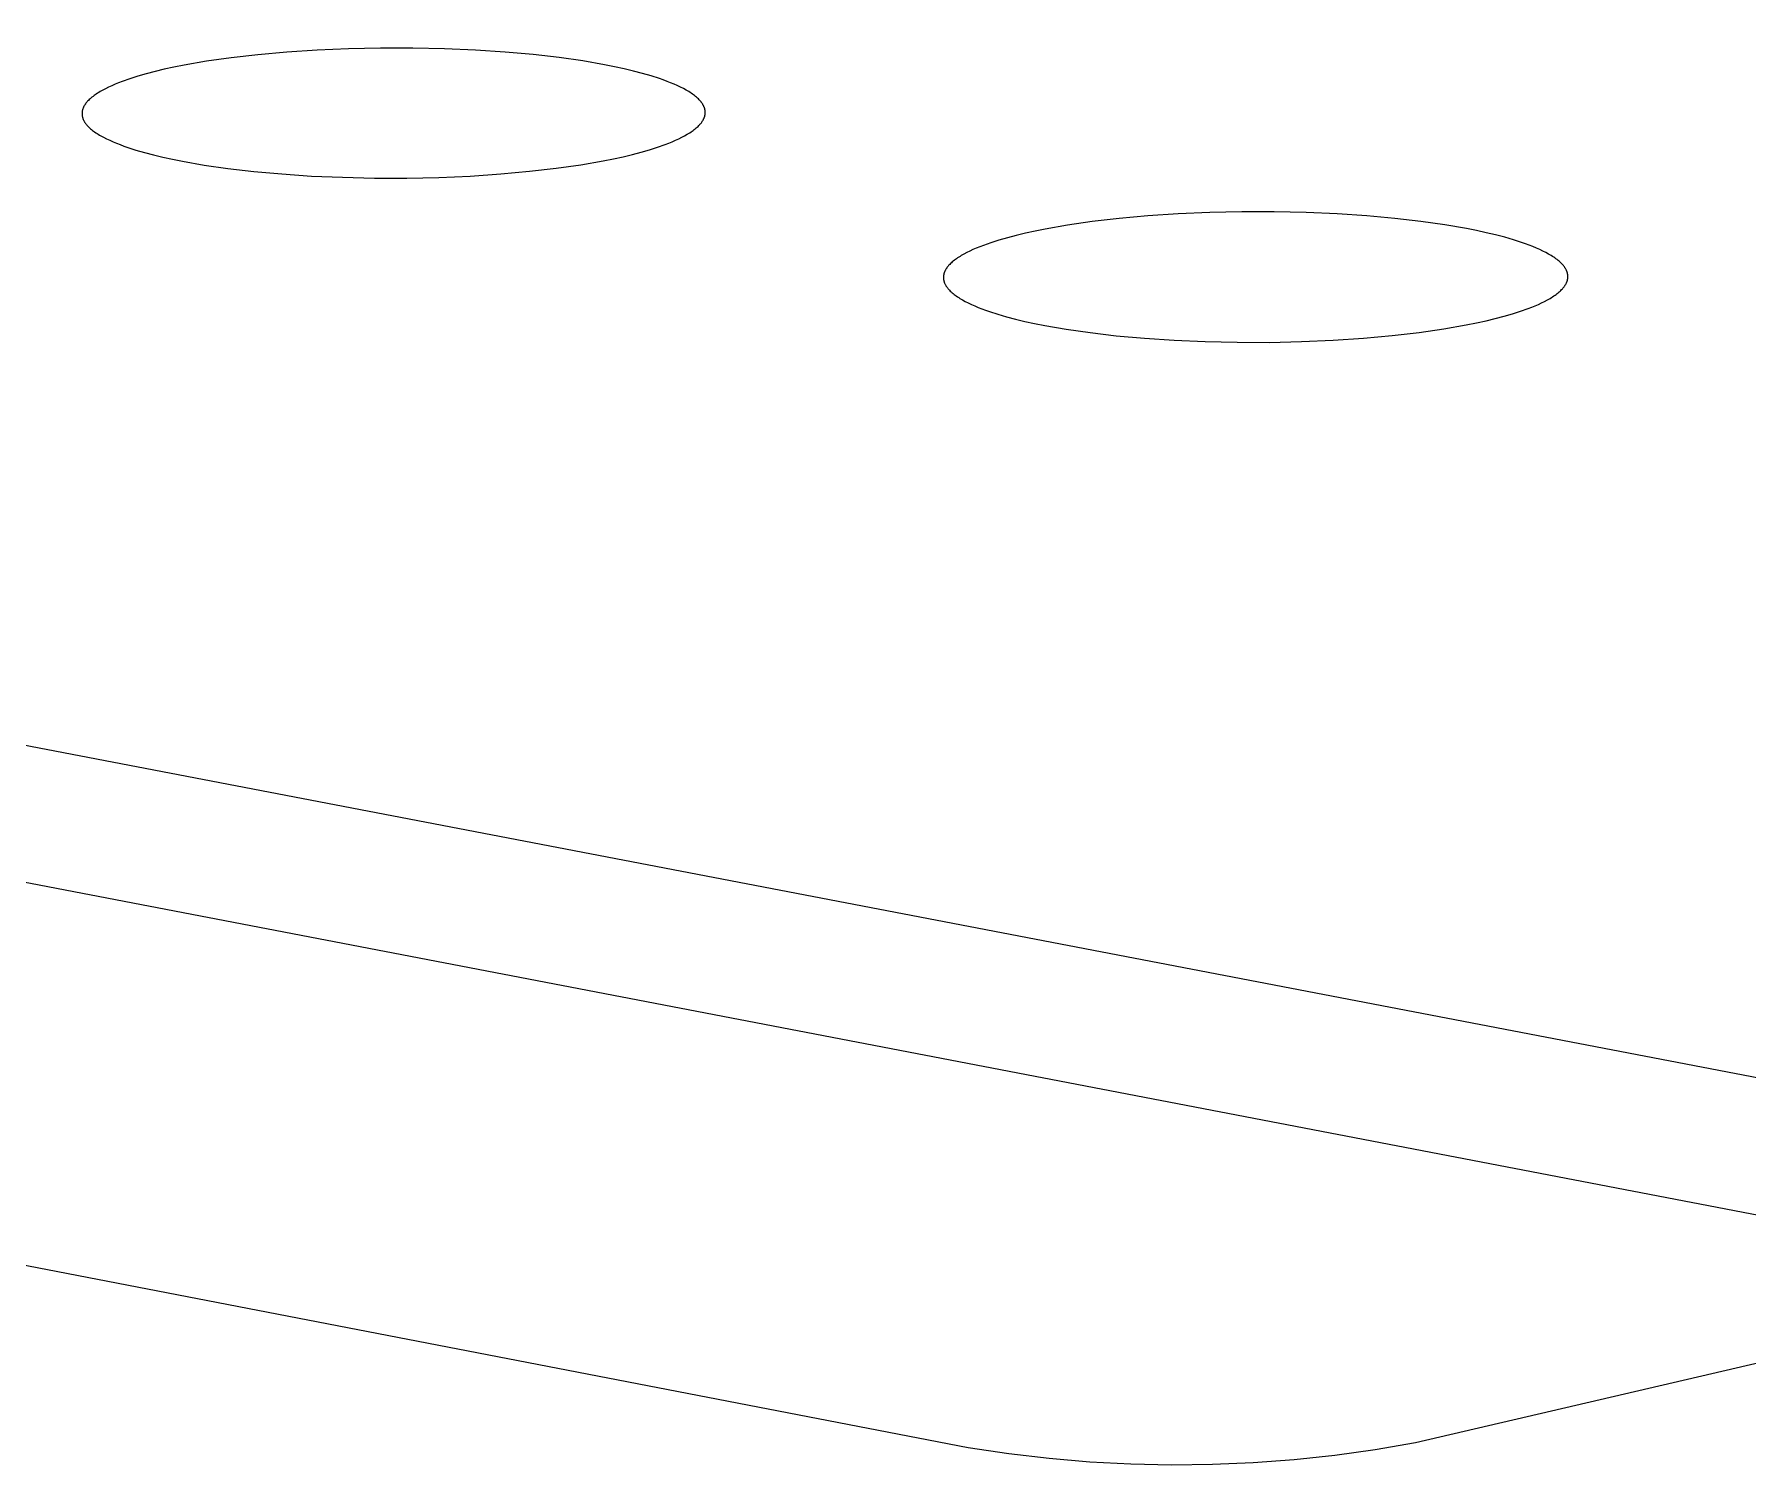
# Model space of a CAD drawing. Header units: millimetres. Extents: x 0 to 4030, y -54 to 2762.
# Drawn here: x 1152.78 to 1167.76, y 955.57 to 968.06 of the extents above; entities that cross this region are included whole.
import ezdxf

# ---------------------------------------------------------------- set-up
doc = ezdxf.new("R2010")
doc.units = ezdxf.units.MM
doc.header["$MEASUREMENT"] = 0
doc.layers.add('Utwórz2D linie widoczne', color=7, linetype='Continuous', true_color=0x000000)

msp = doc.modelspace()

# ---------------------------------------------------------------- linework, layer by layer
at = {"layer": 'Utwórz2D linie widoczne'}
for p, q in [((1171.66, 958.213), (1118.877, 968.335)), ((1154.738, 967.883), (1154.504, 967.856)), ((1154.989, 967.906), (1154.738, 967.883)), ((1155.254, 967.923), (1154.989, 967.906)), ((1155.529, 967.935), (1155.254, 967.923)), ((1155.809, 967.941), (1155.529, 967.935)), ((1156.09, 967.941), (1155.809, 967.941)), ((1156.368, 967.935), (1156.09, 967.941)), ((1156.639, 967.923), (1156.368, 967.935)), ((1156.898, 967.906), (1156.639, 967.923)), ((1157.143, 967.884), (1156.898, 967.906)), ((1157.37, 967.858), (1157.143, 967.884)), ((1153.839, 967.736), (1153.762, 967.715)), ((1153.919, 967.755), (1153.839, 967.736)), ((1154.003, 967.773), (1153.919, 967.755)), ((1154.093, 967.791), (1154.003, 967.773)), ((1154.288, 967.825), (1154.093, 967.791)), ((1154.504, 967.856), (1154.288, 967.825)), ((1157.578, 967.828), (1157.37, 967.858)), ((1157.765, 967.795), (1157.578, 967.828)), ((1157.853, 967.778), (1157.765, 967.795)), ((1157.938, 967.759), (1157.853, 967.778)), ((1158.02, 967.74), (1157.938, 967.759)), ((1158.099, 967.719), (1158.02, 967.74)), ((1153.381, 967.573), (1153.358, 967.56)), ((1153.406, 967.586), (1153.381, 967.573)), ((1153.432, 967.599), (1153.406, 967.586)), ((1153.46, 967.612), (1153.432, 967.599)), ((1153.489, 967.624), (1153.46, 967.612)), ((1153.519, 967.636), (1153.489, 967.624)), ((1153.551, 967.648), (1153.519, 967.636)), ((1153.617, 967.672), (1153.551, 967.648)), ((1153.687, 967.694), (1153.617, 967.672)), ((1153.762, 967.715), (1153.687, 967.694)), ((1158.175, 967.697), (1158.099, 967.719)), ((1158.246, 967.674), (1158.175, 967.697)), ((1158.28, 967.662), (1158.246, 967.674)), ((1158.313, 967.65), (1158.28, 967.662)), ((1158.344, 967.638), (1158.313, 967.65)), ((1158.374, 967.626), (1158.344, 967.638)), ((1158.403, 967.613), (1158.374, 967.626)), ((1158.43, 967.6), (1158.403, 967.613)), ((1158.456, 967.587), (1158.43, 967.6)), ((1158.481, 967.573), (1158.456, 967.587)), ((1158.492, 967.567), (1158.481, 967.573)), ((1153.212, 967.422), (1153.21, 967.418)), ((1153.213, 967.426), (1153.212, 967.422)), ((1153.215, 967.429), (1153.213, 967.426)), ((1153.217, 967.433), (1153.215, 967.429)), ((1153.219, 967.437), (1153.217, 967.433)), ((1153.221, 967.44), (1153.219, 967.437)), ((1153.224, 967.444), (1153.221, 967.44)), ((1153.226, 967.448), (1153.224, 967.444)), ((1153.229, 967.451), (1153.226, 967.448)), ((1153.231, 967.455), (1153.229, 967.451)), ((1153.234, 967.458), (1153.231, 967.455)), ((1153.237, 967.462), (1153.234, 967.458)), ((1153.24, 967.466), (1153.237, 967.462)), ((1153.243, 967.469), (1153.24, 967.466)), ((1153.246, 967.473), (1153.243, 967.469)), ((1153.249, 967.476), (1153.246, 967.473)), ((1153.256, 967.483), (1153.249, 967.476)), ((1153.263, 967.491), (1153.256, 967.483)), ((1153.271, 967.498), (1153.263, 967.491)), ((1153.279, 967.505), (1153.271, 967.498)), ((1153.287, 967.512), (1153.279, 967.505)), ((1153.296, 967.519), (1153.287, 967.512)), ((1153.305, 967.526), (1153.296, 967.519)), ((1153.315, 967.532), (1153.305, 967.526)), ((1153.325, 967.539), (1153.315, 967.532)), ((1153.335, 967.546), (1153.325, 967.539)), ((1153.346, 967.553), (1153.335, 967.546)), ((1153.358, 967.56), (1153.346, 967.553)), ((1158.504, 967.56), (1158.492, 967.567)), ((1158.514, 967.553), (1158.504, 967.56)), ((1158.525, 967.546), (1158.514, 967.553)), ((1158.535, 967.539), (1158.525, 967.546)), ((1158.545, 967.532), (1158.535, 967.539)), ((1158.554, 967.525), (1158.545, 967.532)), ((1158.563, 967.518), (1158.554, 967.525)), ((1158.571, 967.511), (1158.563, 967.518)), ((1158.579, 967.504), (1158.571, 967.511)), ((1158.587, 967.497), (1158.579, 967.504)), ((1158.594, 967.49), (1158.587, 967.497)), ((1158.6, 967.483), (1158.594, 967.49)), ((1158.603, 967.479), (1158.6, 967.483)), ((1158.607, 967.475), (1158.603, 967.479)), ((1158.61, 967.472), (1158.607, 967.475)), ((1158.612, 967.468), (1158.61, 967.472)), ((1158.615, 967.465), (1158.612, 967.468)), ((1158.618, 967.461), (1158.615, 967.465)), ((1158.62, 967.457), (1158.618, 967.461)), ((1158.623, 967.454), (1158.62, 967.457)), ((1158.625, 967.45), (1158.623, 967.454)), ((1158.627, 967.446), (1158.625, 967.45)), ((1158.629, 967.443), (1158.627, 967.446)), ((1158.631, 967.439), (1158.629, 967.443)), ((1158.633, 967.435), (1158.631, 967.439)), ((1158.635, 967.432), (1158.633, 967.435)), ((1158.636, 967.428), (1158.635, 967.432)), ((1158.638, 967.424), (1158.636, 967.428)), ((1158.639, 967.421), (1158.638, 967.424)), ((1153.201, 967.385), (1153.2, 967.382)), ((1153.2, 967.382), (1153.2, 967.378)), ((1153.2, 967.378), (1153.2, 967.374)), ((1153.2, 967.374), (1153.2, 967.371)), ((1153.2, 967.371), (1153.2, 967.367)), ((1153.2, 967.367), (1153.2, 967.363)), ((1153.2, 967.363), (1153.2, 967.36)), ((1153.2, 967.36), (1153.2, 967.356)), ((1153.2, 967.356), (1153.201, 967.352)), ((1153.202, 967.393), (1153.201, 967.389)), ((1153.201, 967.389), (1153.201, 967.385)), ((1153.201, 967.352), (1153.201, 967.349)), ((1153.201, 967.349), (1153.202, 967.345)), ((1153.203, 967.397), (1153.202, 967.393)), ((1153.202, 967.345), (1153.203, 967.341)), ((1153.204, 967.4), (1153.203, 967.397)), ((1153.203, 967.341), (1153.204, 967.338)), ((1153.205, 967.404), (1153.204, 967.4)), ((1153.204, 967.338), (1153.205, 967.334)), ((1153.206, 967.408), (1153.205, 967.404)), ((1153.205, 967.334), (1153.206, 967.33)), ((1153.207, 967.411), (1153.206, 967.408)), ((1153.206, 967.33), (1153.207, 967.327)), ((1153.209, 967.415), (1153.207, 967.411)), ((1153.207, 967.327), (1153.208, 967.323)), ((1153.208, 967.323), (1153.21, 967.319)), ((1153.21, 967.418), (1153.209, 967.415)), ((1153.21, 967.319), (1153.211, 967.316)), ((1153.211, 967.316), (1153.213, 967.312)), ((1153.213, 967.312), (1153.215, 967.308)), ((1153.215, 967.308), (1153.217, 967.305)), ((1153.217, 967.305), (1153.219, 967.301)), ((1153.219, 967.301), (1153.221, 967.297)), ((1153.221, 967.297), (1153.223, 967.294)), ((1153.223, 967.294), (1153.226, 967.29)), ((1153.226, 967.29), (1153.228, 967.287)), ((1153.228, 967.287), (1153.231, 967.283)), ((1153.231, 967.283), (1153.233, 967.279)), ((1153.233, 967.279), (1153.236, 967.276)), ((1153.236, 967.276), (1153.239, 967.272)), ((1153.239, 967.272), (1153.242, 967.268)), ((1158.598, 967.271), (1158.601, 967.275)), ((1158.601, 967.275), (1158.605, 967.278)), ((1158.605, 967.278), (1158.608, 967.282)), ((1158.608, 967.282), (1158.61, 967.285)), ((1158.61, 967.285), (1158.613, 967.289)), ((1158.613, 967.289), (1158.616, 967.293)), ((1158.616, 967.293), (1158.618, 967.296)), ((1158.618, 967.296), (1158.621, 967.3)), ((1158.621, 967.3), (1158.623, 967.304)), ((1158.623, 967.304), (1158.626, 967.307)), ((1158.626, 967.307), (1158.628, 967.311)), ((1158.628, 967.311), (1158.63, 967.314)), ((1158.63, 967.314), (1158.632, 967.318)), ((1158.632, 967.318), (1158.633, 967.322)), ((1158.633, 967.322), (1158.635, 967.325)), ((1158.635, 967.325), (1158.637, 967.329)), ((1158.637, 967.329), (1158.638, 967.333)), ((1158.638, 967.333), (1158.639, 967.336)), ((1158.64, 967.417), (1158.639, 967.421)), ((1158.639, 967.336), (1158.641, 967.34)), ((1158.642, 967.413), (1158.64, 967.417)), ((1158.641, 967.34), (1158.642, 967.344)), ((1158.643, 967.41), (1158.642, 967.413)), ((1158.642, 967.344), (1158.643, 967.347)), ((1158.643, 967.406), (1158.643, 967.41)), ((1158.644, 967.402), (1158.643, 967.406)), ((1158.643, 967.347), (1158.644, 967.351)), ((1158.645, 967.399), (1158.644, 967.402)), ((1158.644, 967.355), (1158.645, 967.358)), ((1158.644, 967.351), (1158.644, 967.355)), ((1158.646, 967.395), (1158.645, 967.399)), ((1158.645, 967.358), (1158.646, 967.362)), ((1158.646, 967.391), (1158.646, 967.395)), ((1158.646, 967.388), (1158.646, 967.391)), ((1158.647, 967.384), (1158.646, 967.388)), ((1158.646, 967.369), (1158.647, 967.373)), ((1158.646, 967.366), (1158.646, 967.369)), ((1158.646, 967.362), (1158.646, 967.366)), ((1158.647, 967.38), (1158.647, 967.384)), ((1158.647, 967.377), (1158.647, 967.38)), ((1158.647, 967.373), (1158.647, 967.377)), ((1170.871, 957.162), (1118.877, 967.149)), ((1153.242, 967.268), (1153.245, 967.265)), ((1153.245, 967.265), (1153.252, 967.258)), ((1153.252, 967.258), (1153.259, 967.251)), ((1153.259, 967.251), (1153.266, 967.243)), ((1153.266, 967.243), (1153.274, 967.236)), ((1153.274, 967.236), (1153.283, 967.229)), ((1153.283, 967.229), (1153.291, 967.222)), ((1153.291, 967.222), (1153.301, 967.215)), ((1153.301, 967.215), (1153.31, 967.208)), ((1153.31, 967.208), (1153.32, 967.201)), ((1153.32, 967.201), (1153.331, 967.194)), ((1153.331, 967.194), (1153.341, 967.188)), ((1153.341, 967.188), (1153.353, 967.181)), ((1153.353, 967.181), (1153.364, 967.174)), ((1153.364, 967.174), (1153.389, 967.161)), ((1153.389, 967.161), (1153.415, 967.147)), ((1153.415, 967.147), (1153.442, 967.135)), ((1153.442, 967.135), (1153.471, 967.122)), ((1153.471, 967.122), (1153.501, 967.109)), ((1158.329, 967.111), (1158.359, 967.123)), ((1158.359, 967.123), (1158.388, 967.136)), ((1158.388, 967.136), (1158.416, 967.148)), ((1158.416, 967.148), (1158.442, 967.161)), ((1158.442, 967.161), (1158.467, 967.174)), ((1158.467, 967.174), (1158.49, 967.188)), ((1158.49, 967.188), (1158.501, 967.195)), ((1158.501, 967.195), (1158.512, 967.201)), ((1158.512, 967.201), (1158.523, 967.208)), ((1158.523, 967.208), (1158.533, 967.215)), ((1158.533, 967.215), (1158.542, 967.222)), ((1158.542, 967.222), (1158.551, 967.229)), ((1158.551, 967.229), (1158.56, 967.236)), ((1158.56, 967.236), (1158.569, 967.243)), ((1158.569, 967.243), (1158.577, 967.25)), ((1158.577, 967.25), (1158.584, 967.257)), ((1158.584, 967.257), (1158.591, 967.264)), ((1158.591, 967.264), (1158.598, 967.271)), ((1153.501, 967.109), (1153.532, 967.097)), ((1153.532, 967.097), (1153.565, 967.085)), ((1153.565, 967.085), (1153.599, 967.073)), ((1153.599, 967.073), (1153.67, 967.05)), ((1153.67, 967.05), (1153.745, 967.028)), ((1153.745, 967.028), (1153.824, 967.007)), ((1153.824, 967.007), (1153.906, 966.988)), ((1153.906, 966.988), (1153.991, 966.969)), ((1157.756, 966.956), (1157.845, 966.974)), ((1157.845, 966.974), (1157.929, 966.992)), ((1157.929, 966.992), (1158.01, 967.011)), ((1158.01, 967.011), (1158.087, 967.032)), ((1158.087, 967.032), (1158.161, 967.053)), ((1158.161, 967.053), (1158.231, 967.075)), ((1158.231, 967.075), (1158.297, 967.099)), ((1158.297, 967.099), (1158.329, 967.111)), ((1153.991, 966.969), (1154.079, 966.952)), ((1154.079, 966.952), (1154.267, 966.919)), ((1154.267, 966.919), (1154.475, 966.889)), ((1154.475, 966.889), (1154.702, 966.863)), ((1154.702, 966.863), (1154.947, 966.841)), ((1154.947, 966.841), (1155.206, 966.823)), ((1155.206, 966.823), (1155.477, 966.812)), ((1156.319, 966.811), (1156.593, 966.823)), ((1156.593, 966.823), (1156.859, 966.841)), ((1156.859, 966.841), (1157.11, 966.864)), ((1157.11, 966.864), (1157.345, 966.891)), ((1157.345, 966.891), (1157.561, 966.922)), ((1157.561, 966.922), (1157.756, 966.956)), ((1155.477, 966.812), (1155.756, 966.805)), ((1155.756, 966.805), (1156.038, 966.805)), ((1156.038, 966.805), (1156.319, 966.811)), ((1161.814, 966.394), (1161.619, 966.36)), ((1162.03, 966.425), (1161.814, 966.394)), ((1162.265, 966.453), (1162.03, 966.425)), ((1162.516, 966.475), (1162.265, 966.453)), ((1162.781, 966.493), (1162.516, 966.475)), ((1163.056, 966.505), (1162.781, 966.493)), ((1163.337, 966.511), (1163.056, 966.505)), ((1163.619, 966.511), (1163.337, 966.511)), ((1163.898, 966.505), (1163.619, 966.511)), ((1164.169, 966.493), (1163.898, 966.505)), ((1164.429, 966.475), (1164.169, 966.493)), ((1164.674, 966.453), (1164.429, 966.475)), ((1164.902, 966.427), (1164.674, 966.453)), ((1165.111, 966.397), (1164.902, 966.427)), ((1165.299, 966.364), (1165.111, 966.397)), ((1161.144, 966.24), (1161.078, 966.217)), ((1161.214, 966.263), (1161.144, 966.24)), ((1161.288, 966.284), (1161.214, 966.263)), ((1161.365, 966.304), (1161.288, 966.284)), ((1161.445, 966.324), (1161.365, 966.304)), ((1161.53, 966.342), (1161.445, 966.324)), ((1161.619, 966.36), (1161.53, 966.342)), ((1165.387, 966.347), (1165.299, 966.364)), ((1165.472, 966.328), (1165.387, 966.347)), ((1165.555, 966.309), (1165.472, 966.328)), ((1165.634, 966.288), (1165.555, 966.309)), ((1165.71, 966.266), (1165.634, 966.288)), ((1165.782, 966.243), (1165.71, 966.266)), ((1165.816, 966.231), (1165.782, 966.243)), ((1165.849, 966.219), (1165.816, 966.231)), ((1160.815, 966.08), (1160.806, 966.073)), ((1160.824, 966.087), (1160.815, 966.08)), ((1160.833, 966.094), (1160.824, 966.087)), ((1160.842, 966.1), (1160.833, 966.094)), ((1160.852, 966.107), (1160.842, 966.1)), ((1160.863, 966.114), (1160.852, 966.107)), ((1160.874, 966.121), (1160.863, 966.114)), ((1160.885, 966.128), (1160.874, 966.121)), ((1160.908, 966.141), (1160.885, 966.128)), ((1160.933, 966.154), (1160.908, 966.141)), ((1160.959, 966.167), (1160.933, 966.154)), ((1160.987, 966.18), (1160.959, 966.167)), ((1161.016, 966.192), (1160.987, 966.18)), ((1161.046, 966.205), (1161.016, 966.192)), ((1161.078, 966.217), (1161.046, 966.205)), ((1165.88, 966.206), (1165.849, 966.219)), ((1165.911, 966.194), (1165.88, 966.206)), ((1165.94, 966.181), (1165.911, 966.194)), ((1165.967, 966.168), (1165.94, 966.181)), ((1165.993, 966.155), (1165.967, 966.168)), ((1166.018, 966.141), (1165.993, 966.155)), ((1166.03, 966.135), (1166.018, 966.141)), ((1166.041, 966.128), (1166.03, 966.135)), ((1166.052, 966.121), (1166.041, 966.128)), ((1166.063, 966.114), (1166.052, 966.121)), ((1166.073, 966.107), (1166.063, 966.114)), ((1166.082, 966.1), (1166.073, 966.107)), ((1166.092, 966.093), (1166.082, 966.1)), ((1166.101, 966.086), (1166.092, 966.093)), ((1166.109, 966.079), (1166.101, 966.086)), ((1166.117, 966.072), (1166.109, 966.079)), ((1160.73, 965.953), (1160.729, 965.949)), ((1160.729, 965.949), (1160.729, 965.945)), ((1160.729, 965.945), (1160.729, 965.942)), ((1160.729, 965.942), (1160.729, 965.938)), ((1160.729, 965.938), (1160.729, 965.934)), ((1160.729, 965.934), (1160.729, 965.931)), ((1160.729, 965.931), (1160.729, 965.927)), ((1160.729, 965.927), (1160.729, 965.923)), ((1160.731, 965.96), (1160.73, 965.957)), ((1160.73, 965.957), (1160.73, 965.953)), ((1160.732, 965.964), (1160.731, 965.96)), ((1160.733, 965.971), (1160.732, 965.968)), ((1160.732, 965.968), (1160.732, 965.964)), ((1160.735, 965.975), (1160.733, 965.971)), ((1160.736, 965.979), (1160.735, 965.975)), ((1160.737, 965.982), (1160.736, 965.979)), ((1160.739, 965.986), (1160.737, 965.982)), ((1160.74, 965.99), (1160.739, 965.986)), ((1160.742, 965.993), (1160.74, 965.99)), ((1160.744, 965.997), (1160.742, 965.993)), ((1160.746, 966.001), (1160.744, 965.997)), ((1160.748, 966.004), (1160.746, 966.001)), ((1160.75, 966.008), (1160.748, 966.004)), ((1160.752, 966.012), (1160.75, 966.008)), ((1160.754, 966.015), (1160.752, 966.012)), ((1160.757, 966.019), (1160.754, 966.015)), ((1160.759, 966.022), (1160.757, 966.019)), ((1160.762, 966.026), (1160.759, 966.022)), ((1160.765, 966.03), (1160.762, 966.026)), ((1160.768, 966.033), (1160.765, 966.03)), ((1160.771, 966.037), (1160.768, 966.033)), ((1160.774, 966.041), (1160.771, 966.037)), ((1160.777, 966.044), (1160.774, 966.041)), ((1160.784, 966.051), (1160.777, 966.044)), ((1160.791, 966.058), (1160.784, 966.051)), ((1160.798, 966.065), (1160.791, 966.058)), ((1160.806, 966.073), (1160.798, 966.065)), ((1166.125, 966.065), (1166.117, 966.072)), ((1166.132, 966.058), (1166.125, 966.065)), ((1166.139, 966.05), (1166.132, 966.058)), ((1166.142, 966.047), (1166.139, 966.05)), ((1166.145, 966.043), (1166.142, 966.047)), ((1166.148, 966.04), (1166.145, 966.043)), ((1166.151, 966.036), (1166.148, 966.04)), ((1166.154, 966.032), (1166.151, 966.036)), ((1166.156, 966.029), (1166.154, 966.032)), ((1166.159, 966.025), (1166.156, 966.029)), ((1166.161, 966.021), (1166.159, 966.025)), ((1166.164, 966.018), (1166.161, 966.021)), ((1166.166, 966.014), (1166.164, 966.018)), ((1166.168, 966.01), (1166.166, 966.014)), ((1166.17, 966.007), (1166.168, 966.01)), ((1166.172, 966.003), (1166.17, 966.007)), ((1166.174, 965.999), (1166.172, 966.003)), ((1166.175, 965.996), (1166.174, 965.999)), ((1166.177, 965.992), (1166.175, 965.996)), ((1166.178, 965.988), (1166.177, 965.992)), ((1166.18, 965.985), (1166.178, 965.988)), ((1166.181, 965.981), (1166.18, 965.985)), ((1166.182, 965.977), (1166.181, 965.981)), ((1166.183, 965.974), (1166.182, 965.977)), ((1166.184, 965.97), (1166.183, 965.974)), ((1166.184, 965.966), (1166.184, 965.97)), ((1166.185, 965.963), (1166.184, 965.966)), ((1166.184, 965.922), (1166.185, 965.926)), ((1166.185, 965.959), (1166.185, 965.963)), ((1166.186, 965.955), (1166.185, 965.959)), ((1166.185, 965.929), (1166.186, 965.933)), ((1166.185, 965.926), (1166.185, 965.929)), ((1166.186, 965.951), (1166.186, 965.955)), ((1166.186, 965.948), (1166.186, 965.951)), ((1166.186, 965.944), (1166.186, 965.948)), ((1166.186, 965.94), (1166.186, 965.944)), ((1166.186, 965.937), (1166.186, 965.94)), ((1166.186, 965.933), (1166.186, 965.937)), ((1108.134, 965.907), (1160.945, 955.717)), ((1160.729, 965.923), (1160.73, 965.92)), ((1160.73, 965.92), (1160.73, 965.916)), ((1160.73, 965.916), (1160.731, 965.912)), ((1160.731, 965.912), (1160.732, 965.909)), ((1160.732, 965.909), (1160.733, 965.905)), ((1160.733, 965.905), (1160.734, 965.901)), ((1160.734, 965.901), (1160.735, 965.898)), ((1160.735, 965.898), (1160.736, 965.894)), ((1160.736, 965.894), (1160.738, 965.89)), ((1160.738, 965.89), (1160.739, 965.886)), ((1160.739, 965.886), (1160.741, 965.883)), ((1160.741, 965.883), (1160.743, 965.879)), ((1160.743, 965.879), (1160.745, 965.875)), ((1160.745, 965.875), (1160.746, 965.872)), ((1160.746, 965.872), (1160.749, 965.868)), ((1160.749, 965.868), (1160.751, 965.864)), ((1160.751, 965.864), (1160.753, 965.861)), ((1160.753, 965.861), (1160.755, 965.857)), ((1160.755, 965.857), (1160.758, 965.854)), ((1160.758, 965.854), (1160.761, 965.85)), ((1160.761, 965.85), (1160.763, 965.846)), ((1160.763, 965.846), (1160.766, 965.843)), ((1160.766, 965.843), (1160.769, 965.839)), ((1160.769, 965.839), (1160.772, 965.835)), ((1160.772, 965.835), (1160.775, 965.832)), ((1160.775, 965.832), (1160.782, 965.825)), ((1160.782, 965.825), (1160.789, 965.817)), ((1160.789, 965.817), (1160.797, 965.81)), ((1160.797, 965.81), (1160.805, 965.803)), ((1160.805, 965.803), (1160.813, 965.796)), ((1160.813, 965.796), (1160.822, 965.789)), ((1160.822, 965.789), (1160.831, 965.782)), ((1160.831, 965.782), (1160.841, 965.775)), ((1160.841, 965.775), (1160.851, 965.768)), ((1166.053, 965.768), (1166.064, 965.775)), ((1166.064, 965.775), (1166.074, 965.782)), ((1166.074, 965.782), (1166.083, 965.789)), ((1166.083, 965.789), (1166.092, 965.796)), ((1166.092, 965.796), (1166.101, 965.803)), ((1166.101, 965.803), (1166.11, 965.81)), ((1166.11, 965.81), (1166.118, 965.817)), ((1166.118, 965.817), (1166.125, 965.824)), ((1166.125, 965.824), (1166.132, 965.831)), ((1166.132, 965.831), (1166.139, 965.838)), ((1166.139, 965.838), (1166.142, 965.842)), ((1166.142, 965.842), (1166.145, 965.845)), ((1166.145, 965.845), (1166.148, 965.849)), ((1166.148, 965.849), (1166.151, 965.852)), ((1166.151, 965.852), (1166.154, 965.856)), ((1166.154, 965.856), (1166.156, 965.86)), ((1166.156, 965.86), (1166.159, 965.863)), ((1166.159, 965.863), (1166.161, 965.867)), ((1166.161, 965.867), (1166.164, 965.871)), ((1166.164, 965.871), (1166.166, 965.874)), ((1166.166, 965.874), (1166.168, 965.878)), ((1166.168, 965.878), (1166.17, 965.882)), ((1166.17, 965.882), (1166.172, 965.885)), ((1166.172, 965.885), (1166.174, 965.889)), ((1166.174, 965.889), (1166.175, 965.892)), ((1166.175, 965.892), (1166.177, 965.896)), ((1166.177, 965.896), (1166.178, 965.9)), ((1166.178, 965.9), (1166.179, 965.903)), ((1166.179, 965.903), (1166.181, 965.907)), ((1166.181, 965.907), (1166.182, 965.911)), ((1166.182, 965.911), (1166.183, 965.915)), ((1166.183, 965.915), (1166.184, 965.918)), ((1166.184, 965.918), (1166.184, 965.922)), ((1160.851, 965.768), (1160.862, 965.761)), ((1160.862, 965.761), (1160.873, 965.754)), ((1160.873, 965.754), (1160.884, 965.747)), ((1160.884, 965.747), (1160.896, 965.741)), ((1160.896, 965.741), (1160.92, 965.727)), ((1160.92, 965.727), (1160.946, 965.714)), ((1160.946, 965.714), (1160.974, 965.701)), ((1160.974, 965.701), (1161.003, 965.688)), ((1161.003, 965.688), (1161.033, 965.675)), ((1161.033, 965.675), (1161.064, 965.663)), ((1161.064, 965.663), (1161.097, 965.651)), ((1161.097, 965.651), (1161.131, 965.639)), ((1161.131, 965.639), (1161.203, 965.616)), ((1165.703, 965.619), (1165.773, 965.642)), ((1165.773, 965.642), (1165.839, 965.665)), ((1165.839, 965.665), (1165.871, 965.677)), ((1165.871, 965.677), (1165.901, 965.69)), ((1165.901, 965.69), (1165.93, 965.702)), ((1165.93, 965.702), (1165.957, 965.715)), ((1165.957, 965.715), (1165.983, 965.728)), ((1165.983, 965.728), (1166.008, 965.741)), ((1166.008, 965.741), (1166.031, 965.754)), ((1166.031, 965.754), (1166.043, 965.761)), ((1166.043, 965.761), (1166.053, 965.768)), ((1161.203, 965.616), (1161.279, 965.594)), ((1161.279, 965.594), (1161.358, 965.573)), ((1161.358, 965.573), (1161.441, 965.553)), ((1161.441, 965.553), (1161.526, 965.535)), ((1161.526, 965.535), (1161.614, 965.517)), ((1161.614, 965.517), (1161.802, 965.485)), ((1161.802, 965.485), (1162.011, 965.455)), ((1164.887, 965.456), (1165.103, 965.487)), ((1165.103, 965.487), (1165.298, 965.522)), ((1165.298, 965.522), (1165.388, 965.54)), ((1165.388, 965.54), (1165.472, 965.558)), ((1165.472, 965.558), (1165.552, 965.577)), ((1165.552, 965.577), (1165.629, 965.598)), ((1165.629, 965.598), (1165.703, 965.619)), ((1162.011, 965.455), (1162.239, 965.428)), ((1162.239, 965.428), (1162.485, 965.406)), ((1162.485, 965.406), (1162.745, 965.389)), ((1162.745, 965.389), (1163.017, 965.377)), ((1163.017, 965.377), (1163.296, 965.371)), ((1163.296, 965.371), (1163.578, 965.37)), ((1163.578, 965.37), (1163.859, 965.377)), ((1163.859, 965.377), (1164.135, 965.388)), ((1164.135, 965.388), (1164.4, 965.406)), ((1164.4, 965.406), (1164.652, 965.429)), ((1164.652, 965.429), (1164.887, 965.456)), ((1164.855, 955.759), (1171.842, 957.389)), ((1164.503, 955.699), (1164.855, 955.759)), ((1160.945, 955.717), (1161.299, 955.664)), ((1161.299, 955.664), (1161.653, 955.623)), ((1161.653, 955.623), (1162.009, 955.592)), ((1162.009, 955.592), (1162.366, 955.573)), ((1163.437, 955.585), (1163.794, 955.611)), ((1163.794, 955.611), (1164.149, 955.649)), ((1164.149, 955.649), (1164.503, 955.699)), ((1162.366, 955.573), (1162.723, 955.566)), ((1162.723, 955.566), (1163.08, 955.57)), ((1163.08, 955.57), (1163.437, 955.585))]:
    msp.add_line(p, q, dxfattribs=at)

doc.saveas('drawing.dxf')
